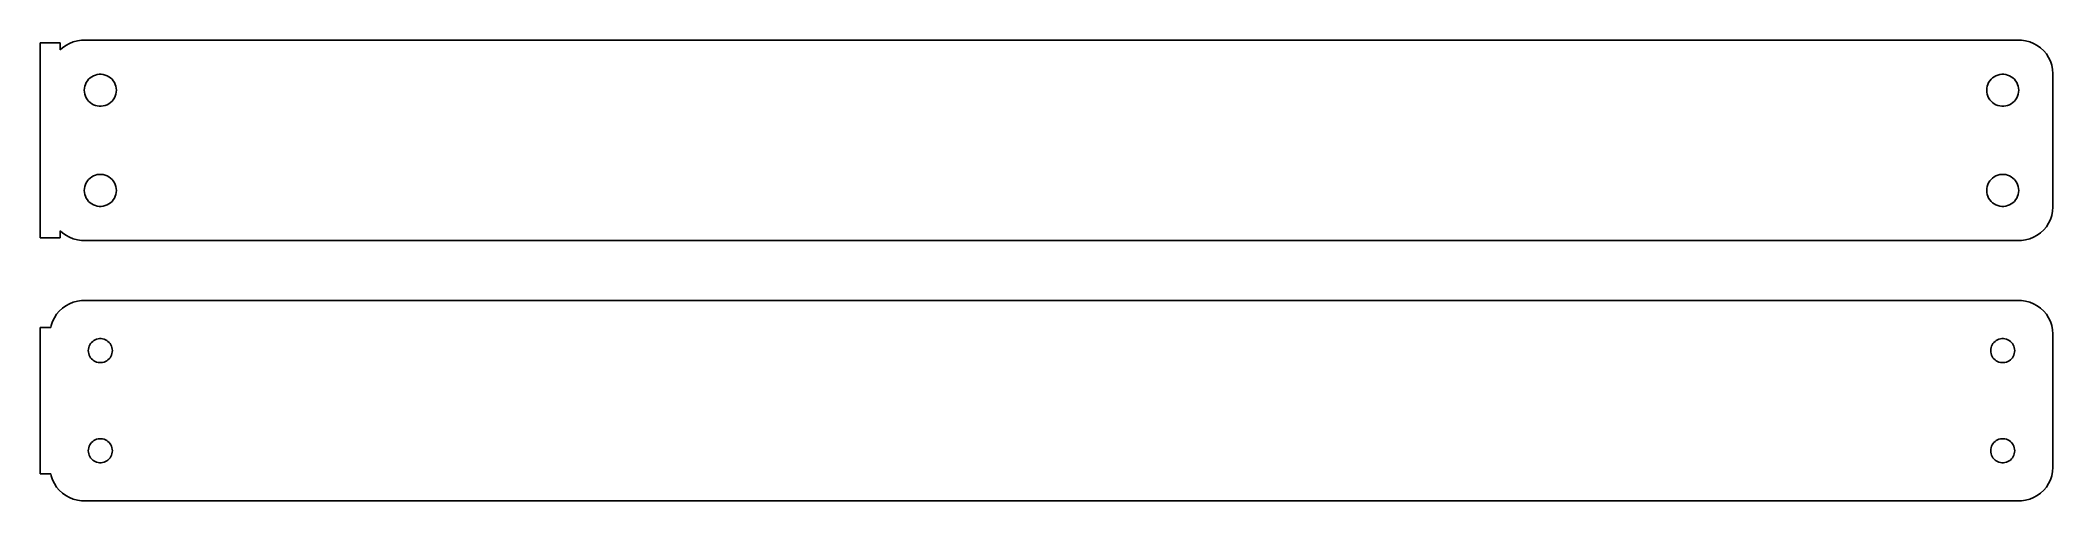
# Model space of a CAD drawing. Header units: metres. Extents: x -152 to 150, y 24 to 93.
import ezdxf

# ---------------------------------------------------------------- set-up
doc = ezdxf.new("R2010")
doc.units = ezdxf.units.M

msp = doc.modelspace()

# ---------------------------------------------------------------- linework, layer by layer
for p, q in [((-148.5, 92.6148), (-151.5, 92.6148)), ((-151.5, 92.6148), (-151.5, 63.3852)), ((-148.5, 91.5587), (-148.5, 92.6148)), ((-148.187, 91.8526), (-148.5, 91.5587)), ((-147.679, 92.2216), (-148.187, 91.8526)), ((-147.129, 92.5241), (-147.679, 92.2216)), ((-146.545, 92.7553), (-147.129, 92.5241)), ((-145.937, 92.9114), (-146.545, 92.7553)), ((-145.314, 92.9901), (-145.937, 92.9114)), ((145.314, 92.9901), (-145.314, 92.9901)), ((145.937, 92.9114), (145.314, 92.9901)), ((146.545, 92.7553), (145.937, 92.9114)), ((147.129, 92.5241), (146.545, 92.7553)), ((147.679, 92.2216), (147.129, 92.5241)), ((148.187, 91.8526), (147.679, 92.2216)), ((148.645, 91.4227), (148.187, 91.8526)), ((149.045, 90.9389), (148.645, 91.4227)), ((149.382, 90.4088), (149.045, 90.9389)), ((-144.03, 87.3492), (-143.786, 87.5264)), ((-143.786, 87.5264), (-143.522, 87.6716)), ((-143.522, 87.6716), (-143.242, 87.7825)), ((-143.242, 87.7825), (-142.95, 87.8575)), ((-142.95, 87.8575), (-142.651, 87.8953)), ((-142.651, 87.8953), (-142.349, 87.8953)), ((-142.349, 87.8953), (-142.05, 87.8575)), ((-142.05, 87.8575), (-141.758, 87.7825)), ((-141.758, 87.7825), (-141.478, 87.6716)), ((-141.478, 87.6716), (-141.214, 87.5264)), ((-141.214, 87.5264), (-140.97, 87.3492)), ((140.97, 87.3492), (141.214, 87.5264)), ((141.214, 87.5264), (141.478, 87.6716)), ((141.478, 87.6716), (141.758, 87.7825)), ((141.758, 87.7825), (142.05, 87.8575)), ((142.05, 87.8575), (142.349, 87.8953)), ((142.349, 87.8953), (142.651, 87.8953)), ((142.651, 87.8953), (142.95, 87.8575)), ((142.95, 87.8575), (143.242, 87.7825)), ((143.242, 87.7825), (143.522, 87.6716)), ((143.522, 87.6716), (143.786, 87.5264)), ((143.786, 87.5264), (144.03, 87.3492)), ((149.649, 89.8406), (149.382, 90.4088)), ((149.843, 89.2434), (149.649, 89.8406)), ((149.961, 88.6267), (149.843, 89.2434)), ((150, 88), (149.961, 88.6267)), ((150, 68), (150, 88)), ((-144.9, 85.5), (-144.881, 85.8008)), ((-144.881, 85.1992), (-144.9, 85.5)), ((-144.881, 85.8008), (-144.825, 86.0968)), ((-144.825, 84.9031), (-144.881, 85.1992)), ((-144.825, 86.0968), (-144.731, 86.3835)), ((-144.731, 84.6165), (-144.825, 84.9031)), ((-144.731, 86.3835), (-144.603, 86.6562)), ((-144.603, 84.3438), (-144.731, 84.6165)), ((-144.603, 86.6562), (-144.442, 86.9107)), ((-144.442, 86.9107), (-144.25, 87.1429)), ((-144.25, 87.1429), (-144.03, 87.3492)), ((-140.97, 87.3492), (-140.75, 87.1429)), ((-140.75, 87.1429), (-140.558, 86.9107)), ((-140.558, 86.9107), (-140.397, 86.6562)), ((-140.397, 86.6562), (-140.269, 86.3835)), ((-140.269, 84.6165), (-140.397, 84.3438)), ((-140.269, 86.3835), (-140.175, 86.0968)), ((-140.175, 84.9031), (-140.269, 84.6165)), ((-140.175, 86.0968), (-140.119, 85.8008)), ((-140.119, 85.1992), (-140.175, 84.9031)), ((-140.119, 85.8008), (-140.1, 85.5)), ((-140.1, 85.5), (-140.119, 85.1992)), ((140.1, 85.5), (140.119, 85.8008)), ((140.119, 85.1992), (140.1, 85.5)), ((140.119, 85.8008), (140.175, 86.0968)), ((140.175, 84.9031), (140.119, 85.1992)), ((140.175, 86.0968), (140.269, 86.3835)), ((140.269, 84.6165), (140.175, 84.9031)), ((140.269, 86.3835), (140.397, 86.6562)), ((140.397, 84.3438), (140.269, 84.6165)), ((140.397, 86.6562), (140.558, 86.9107)), ((140.558, 86.9107), (140.75, 87.1429)), ((140.75, 87.1429), (140.97, 87.3492)), ((144.03, 87.3492), (144.25, 87.1429)), ((144.25, 87.1429), (144.442, 86.9107)), ((144.442, 86.9107), (144.603, 86.6562)), ((144.603, 86.6562), (144.731, 86.3835)), ((144.731, 84.6165), (144.603, 84.3438)), ((144.731, 86.3835), (144.825, 86.0968)), ((144.825, 84.9031), (144.731, 84.6165)), ((144.825, 86.0968), (144.881, 85.8008)), ((144.881, 85.1992), (144.825, 84.9031)), ((144.881, 85.8008), (144.9, 85.5)), ((144.9, 85.5), (144.881, 85.1992)), ((-144.442, 84.0893), (-144.603, 84.3438)), ((-144.25, 83.8571), (-144.442, 84.0893)), ((-144.03, 83.6508), (-144.25, 83.8571)), ((-143.786, 83.4736), (-144.03, 83.6508)), ((-143.522, 83.3284), (-143.786, 83.4736)), ((-143.242, 83.2175), (-143.522, 83.3284)), ((-142.95, 83.1425), (-143.242, 83.2175)), ((-142.651, 83.1047), (-142.95, 83.1425)), ((-142.349, 83.1047), (-142.651, 83.1047)), ((-142.05, 83.1425), (-142.349, 83.1047)), ((-141.758, 83.2175), (-142.05, 83.1425)), ((-141.478, 83.3284), (-141.758, 83.2175)), ((-141.214, 83.4736), (-141.478, 83.3284)), ((-140.97, 83.6508), (-141.214, 83.4736)), ((-140.75, 83.8571), (-140.97, 83.6508)), ((-140.558, 84.0893), (-140.75, 83.8571)), ((-140.397, 84.3438), (-140.558, 84.0893)), ((140.558, 84.0893), (140.397, 84.3438)), ((140.75, 83.8571), (140.558, 84.0893)), ((140.97, 83.6508), (140.75, 83.8571)), ((141.214, 83.4736), (140.97, 83.6508)), ((141.478, 83.3284), (141.214, 83.4736)), ((141.758, 83.2175), (141.478, 83.3284)), ((142.05, 83.1425), (141.758, 83.2175)), ((142.349, 83.1047), (142.05, 83.1425)), ((142.651, 83.1047), (142.349, 83.1047)), ((142.95, 83.1425), (142.651, 83.1047)), ((143.242, 83.2175), (142.95, 83.1425)), ((143.522, 83.3284), (143.242, 83.2175)), ((143.786, 83.4736), (143.522, 83.3284)), ((144.03, 83.6508), (143.786, 83.4736)), ((144.25, 83.8571), (144.03, 83.6508)), ((144.442, 84.0893), (144.25, 83.8571)), ((144.603, 84.3438), (144.442, 84.0893)), ((-144.03, 72.3492), (-143.786, 72.5264)), ((-143.786, 72.5264), (-143.522, 72.6716)), ((-143.522, 72.6716), (-143.242, 72.7825)), ((-143.242, 72.7825), (-142.95, 72.8575)), ((-142.95, 72.8575), (-142.651, 72.8953)), ((-142.651, 72.8953), (-142.349, 72.8953)), ((-142.349, 72.8953), (-142.05, 72.8575)), ((-142.05, 72.8575), (-141.758, 72.7825)), ((-141.758, 72.7825), (-141.478, 72.6716)), ((-141.478, 72.6716), (-141.214, 72.5264)), ((-141.214, 72.5264), (-140.97, 72.3492)), ((140.97, 72.3492), (141.214, 72.5264)), ((141.214, 72.5264), (141.478, 72.6716)), ((141.478, 72.6716), (141.758, 72.7825)), ((141.758, 72.7825), (142.05, 72.8575)), ((142.05, 72.8575), (142.349, 72.8953)), ((142.349, 72.8953), (142.651, 72.8953)), ((142.651, 72.8953), (142.95, 72.8575)), ((142.95, 72.8575), (143.242, 72.7825)), ((143.242, 72.7825), (143.522, 72.6716)), ((143.522, 72.6716), (143.786, 72.5264)), ((143.786, 72.5264), (144.03, 72.3492)), ((-144.9, 70.5), (-144.881, 70.8008)), ((-144.881, 70.1992), (-144.9, 70.5)), ((-144.881, 70.8008), (-144.825, 71.0969)), ((-144.825, 69.9032), (-144.881, 70.1992)), ((-144.825, 71.0969), (-144.731, 71.3835)), ((-144.731, 69.6165), (-144.825, 69.9032)), ((-144.731, 71.3835), (-144.603, 71.6562)), ((-144.603, 69.3438), (-144.731, 69.6165)), ((-144.603, 71.6562), (-144.442, 71.9107)), ((-144.442, 71.9107), (-144.25, 72.1429)), ((-144.25, 72.1429), (-144.03, 72.3492)), ((-140.97, 72.3492), (-140.75, 72.1429)), ((-140.75, 72.1429), (-140.558, 71.9107)), ((-140.558, 71.9107), (-140.397, 71.6562)), ((-140.397, 71.6562), (-140.269, 71.3835)), ((-140.269, 69.6165), (-140.397, 69.3438)), ((-140.269, 71.3835), (-140.175, 71.0969)), ((-140.175, 69.9032), (-140.269, 69.6165)), ((-140.175, 71.0969), (-140.119, 70.8008)), ((-140.119, 70.1992), (-140.175, 69.9032)), ((-140.119, 70.8008), (-140.1, 70.5)), ((-140.1, 70.5), (-140.119, 70.1992)), ((140.1, 70.5), (140.119, 70.8008)), ((140.119, 70.1992), (140.1, 70.5)), ((140.119, 70.8008), (140.175, 71.0969)), ((140.175, 69.9032), (140.119, 70.1992)), ((140.175, 71.0969), (140.269, 71.3835)), ((140.269, 69.6165), (140.175, 69.9032)), ((140.269, 71.3835), (140.397, 71.6562)), ((140.397, 69.3438), (140.269, 69.6165)), ((140.397, 71.6562), (140.558, 71.9107)), ((140.558, 71.9107), (140.75, 72.1429)), ((140.75, 72.1429), (140.97, 72.3492)), ((144.03, 72.3492), (144.25, 72.1429)), ((144.25, 72.1429), (144.442, 71.9107)), ((144.442, 71.9107), (144.603, 71.6562)), ((144.603, 71.6562), (144.731, 71.3835)), ((144.731, 69.6165), (144.603, 69.3438)), ((144.731, 71.3835), (144.825, 71.0969)), ((144.825, 69.9032), (144.731, 69.6165)), ((144.825, 71.0969), (144.881, 70.8008)), ((144.881, 70.1992), (144.825, 69.9032)), ((144.881, 70.8008), (144.9, 70.5)), ((144.9, 70.5), (144.881, 70.1992)), ((-144.442, 69.0893), (-144.603, 69.3438)), ((-144.25, 68.8571), (-144.442, 69.0893)), ((-144.03, 68.6508), (-144.25, 68.8571)), ((-143.786, 68.4736), (-144.03, 68.6508)), ((-143.522, 68.3284), (-143.786, 68.4736)), ((-143.242, 68.2175), (-143.522, 68.3284)), ((-142.95, 68.1425), (-143.242, 68.2175)), ((-142.651, 68.1047), (-142.95, 68.1425)), ((-142.349, 68.1047), (-142.651, 68.1047)), ((-142.05, 68.1425), (-142.349, 68.1047)), ((-141.758, 68.2175), (-142.05, 68.1425)), ((-141.478, 68.3284), (-141.758, 68.2175)), ((-141.214, 68.4736), (-141.478, 68.3284)), ((-140.97, 68.6508), (-141.214, 68.4736)), ((-140.75, 68.8571), (-140.97, 68.6508)), ((-140.558, 69.0893), (-140.75, 68.8571)), ((-140.397, 69.3438), (-140.558, 69.0893)), ((140.558, 69.0893), (140.397, 69.3438)), ((140.75, 68.8571), (140.558, 69.0893)), ((140.97, 68.6508), (140.75, 68.8571)), ((141.214, 68.4736), (140.97, 68.6508)), ((141.478, 68.3284), (141.214, 68.4736)), ((141.758, 68.2175), (141.478, 68.3284)), ((142.05, 68.1425), (141.758, 68.2175)), ((142.349, 68.1047), (142.05, 68.1425)), ((142.651, 68.1047), (142.349, 68.1047)), ((142.95, 68.1425), (142.651, 68.1047)), ((143.242, 68.2175), (142.95, 68.1425)), ((143.522, 68.3284), (143.242, 68.2175)), ((143.786, 68.4736), (143.522, 68.3284)), ((144.03, 68.6508), (143.786, 68.4736)), ((144.25, 68.8571), (144.03, 68.6508)), ((144.442, 69.0893), (144.25, 68.8571)), ((144.603, 69.3438), (144.442, 69.0893)), ((149.649, 66.1594), (149.843, 66.7566)), ((149.843, 66.7566), (149.961, 67.3733)), ((149.961, 67.3733), (150, 68)), ((-151.5, 63.3852), (-148.5, 63.3852)), ((-148.5, 63.3852), (-148.5, 64.4413)), ((-148.5, 64.4413), (-148.187, 64.1474)), ((-148.187, 64.1474), (-147.679, 63.7784)), ((-147.679, 63.7784), (-147.129, 63.4759)), ((-147.129, 63.4759), (-146.545, 63.2447)), ((146.545, 63.2447), (147.129, 63.4759)), ((147.129, 63.4759), (147.679, 63.7784)), ((147.679, 63.7784), (148.187, 64.1474)), ((148.187, 64.1474), (148.645, 64.5773)), ((148.645, 64.5773), (149.045, 65.0611)), ((149.045, 65.0611), (149.382, 65.5912)), ((149.382, 65.5912), (149.649, 66.1594)), ((-146.545, 63.2447), (-145.937, 63.0886)), ((-145.937, 63.0886), (-145.314, 63.0099)), ((-145.314, 63.0099), (145.314, 63.0099)), ((145.314, 63.0099), (145.937, 63.0886)), ((145.937, 63.0886), (146.545, 63.2447)), ((-149.382, 51.4088), (-149.649, 50.8406)), ((-149.045, 51.9389), (-149.382, 51.4088)), ((-148.645, 52.4227), (-149.045, 51.9389)), ((-148.187, 52.8526), (-148.645, 52.4227)), ((-147.679, 53.2216), (-148.187, 52.8526)), ((-147.129, 53.5241), (-147.679, 53.2216)), ((-146.545, 53.7553), (-147.129, 53.5241)), ((-145.937, 53.9114), (-146.545, 53.7553)), ((-145.314, 53.9901), (-145.937, 53.9114)), ((145.314, 53.9901), (-145.314, 53.9901)), ((145.937, 53.9114), (145.314, 53.9901)), ((146.545, 53.7553), (145.937, 53.9114)), ((147.129, 53.5241), (146.545, 53.7553)), ((147.679, 53.2216), (147.129, 53.5241)), ((148.187, 52.8526), (147.679, 53.2216)), ((148.645, 52.4227), (148.187, 52.8526)), ((149.045, 51.9389), (148.645, 52.4227)), ((149.382, 51.4088), (149.045, 51.9389)), ((149.649, 50.8406), (149.382, 51.4088)), ((-149.9, 49.9442), (-151.5, 49.9442)), ((-151.5, 49.9442), (-151.5, 28.0558)), ((-149.843, 50.2434), (-149.9, 49.9442)), ((-149.649, 50.8406), (-149.843, 50.2434)), ((-143.056, 48.2119), (-142.837, 48.2681)), ((-142.837, 48.2681), (-142.613, 48.2964)), ((-142.613, 48.2964), (-142.387, 48.2964)), ((-142.387, 48.2964), (-142.163, 48.2681)), ((-142.163, 48.2681), (-141.944, 48.2119)), ((141.944, 48.2119), (142.163, 48.2681)), ((142.163, 48.2681), (142.387, 48.2964)), ((142.387, 48.2964), (142.613, 48.2964)), ((142.613, 48.2964), (142.837, 48.2681)), ((142.837, 48.2681), (143.056, 48.2119)), ((149.843, 50.2434), (149.649, 50.8406)), ((149.961, 49.6267), (149.843, 50.2434)), ((150, 49), (149.961, 49.6267)), ((150, 29), (150, 49)), ((-144.3, 46.5), (-144.286, 46.7256)), ((-144.286, 46.2744), (-144.3, 46.5)), ((-144.286, 46.7256), (-144.243, 46.9476)), ((-144.243, 46.0524), (-144.286, 46.2744)), ((-144.243, 46.9476), (-144.174, 47.1626)), ((-144.174, 45.8374), (-144.243, 46.0524)), ((-144.174, 47.1626), (-144.077, 47.3671)), ((-144.077, 45.6328), (-144.174, 45.8374)), ((-144.077, 47.3671), (-143.956, 47.558)), ((-143.956, 45.442), (-144.077, 45.6328)), ((-143.956, 47.558), (-143.812, 47.7322)), ((-143.812, 45.2678), (-143.956, 45.442)), ((-143.812, 47.7322), (-143.647, 47.8869)), ((-143.647, 45.1131), (-143.812, 45.2678)), ((-143.647, 47.8869), (-143.464, 48.0198)), ((-143.464, 48.0198), (-143.266, 48.1287)), ((-143.266, 48.1287), (-143.056, 48.2119)), ((-141.944, 48.2119), (-141.734, 48.1287)), ((-141.734, 48.1287), (-141.536, 48.0198)), ((-141.536, 48.0198), (-141.353, 47.8869)), ((-141.353, 47.8869), (-141.188, 47.7322)), ((-141.188, 45.2678), (-141.353, 45.1131)), ((-141.188, 47.7322), (-141.044, 47.558)), ((-141.044, 45.442), (-141.188, 45.2678)), ((-141.044, 47.558), (-140.923, 47.3671)), ((-140.923, 45.6328), (-141.044, 45.442)), ((-140.923, 47.3671), (-140.826, 47.1626)), ((-140.826, 45.8374), (-140.923, 45.6328)), ((-140.826, 47.1626), (-140.757, 46.9476)), ((-140.757, 46.0524), (-140.826, 45.8374)), ((-140.757, 46.9476), (-140.714, 46.7256)), ((-140.714, 46.2744), (-140.757, 46.0524)), ((-140.714, 46.7256), (-140.7, 46.5)), ((-140.7, 46.5), (-140.714, 46.2744)), ((140.7, 46.5), (140.714, 46.7256)), ((140.714, 46.2744), (140.7, 46.5)), ((140.714, 46.7256), (140.757, 46.9476)), ((140.757, 46.0524), (140.714, 46.2744)), ((140.757, 46.9476), (140.826, 47.1626)), ((140.826, 45.8374), (140.757, 46.0524)), ((140.826, 47.1626), (140.923, 47.3671)), ((140.923, 45.6328), (140.826, 45.8374)), ((140.923, 47.3671), (141.044, 47.558)), ((141.044, 45.442), (140.923, 45.6328)), ((141.044, 47.558), (141.188, 47.7322)), ((141.188, 45.2678), (141.044, 45.442)), ((141.188, 47.7322), (141.353, 47.8869)), ((141.353, 45.1131), (141.188, 45.2678)), ((141.353, 47.8869), (141.536, 48.0198)), ((141.536, 48.0198), (141.734, 48.1287)), ((141.734, 48.1287), (141.944, 48.2119)), ((143.056, 48.2119), (143.266, 48.1287)), ((143.266, 48.1287), (143.464, 48.0198)), ((143.464, 48.0198), (143.647, 47.8869)), ((143.647, 47.8869), (143.812, 47.7322)), ((143.812, 45.2678), (143.647, 45.1131)), ((143.812, 47.7322), (143.956, 47.558)), ((143.956, 45.442), (143.812, 45.2678)), ((143.956, 47.558), (144.077, 47.3671)), ((144.077, 45.6328), (143.956, 45.442)), ((144.077, 47.3671), (144.174, 47.1626)), ((144.174, 45.8374), (144.077, 45.6328)), ((144.174, 47.1626), (144.243, 46.9476)), ((144.243, 46.0524), (144.174, 45.8374)), ((144.243, 46.9476), (144.286, 46.7256)), ((144.286, 46.2744), (144.243, 46.0524)), ((144.286, 46.7256), (144.3, 46.5)), ((144.3, 46.5), (144.286, 46.2744)), ((-143.464, 44.9802), (-143.647, 45.1131)), ((-143.266, 44.8713), (-143.464, 44.9802)), ((-143.056, 44.7881), (-143.266, 44.8713)), ((-142.837, 44.7319), (-143.056, 44.7881)), ((-142.613, 44.7036), (-142.837, 44.7319)), ((-142.387, 44.7036), (-142.613, 44.7036)), ((-142.163, 44.7319), (-142.387, 44.7036)), ((-141.944, 44.7881), (-142.163, 44.7319)), ((-141.734, 44.8713), (-141.944, 44.7881)), ((-141.536, 44.9802), (-141.734, 44.8713)), ((-141.353, 45.1131), (-141.536, 44.9802)), ((141.536, 44.9802), (141.353, 45.1131)), ((141.734, 44.8713), (141.536, 44.9802)), ((141.944, 44.7881), (141.734, 44.8713)), ((142.163, 44.7319), (141.944, 44.7881)), ((142.387, 44.7036), (142.163, 44.7319)), ((142.613, 44.7036), (142.387, 44.7036)), ((142.837, 44.7319), (142.613, 44.7036)), ((143.056, 44.7881), (142.837, 44.7319)), ((143.266, 44.8713), (143.056, 44.7881)), ((143.464, 44.9802), (143.266, 44.8713)), ((143.647, 45.1131), (143.464, 44.9802)), ((-143.266, 33.1287), (-143.056, 33.2119)), ((-143.056, 33.2119), (-142.837, 33.2681)), ((-142.837, 33.2681), (-142.613, 33.2964)), ((-142.613, 33.2964), (-142.387, 33.2964)), ((-142.387, 33.2964), (-142.163, 33.2681)), ((-142.163, 33.2681), (-141.944, 33.2119)), ((-141.944, 33.2119), (-141.734, 33.1287)), ((141.734, 33.1287), (141.944, 33.2119)), ((141.944, 33.2119), (142.163, 33.2681)), ((142.163, 33.2681), (142.387, 33.2964)), ((142.387, 33.2964), (142.613, 33.2964)), ((142.613, 33.2964), (142.837, 33.2681)), ((142.837, 33.2681), (143.056, 33.2119)), ((143.056, 33.2119), (143.266, 33.1287)), ((-144.3, 31.5), (-144.286, 31.7256)), ((-144.286, 31.2744), (-144.3, 31.5)), ((-144.286, 31.7256), (-144.243, 31.9476)), ((-144.243, 31.0524), (-144.286, 31.2744)), ((-144.243, 31.9476), (-144.174, 32.1626)), ((-144.174, 30.8374), (-144.243, 31.0524)), ((-144.174, 32.1626), (-144.077, 32.3672)), ((-144.077, 30.6329), (-144.174, 30.8374)), ((-144.077, 32.3672), (-143.956, 32.558)), ((-143.956, 30.442), (-144.077, 30.6329)), ((-143.956, 32.558), (-143.812, 32.7322)), ((-143.812, 30.2678), (-143.956, 30.442)), ((-143.812, 32.7322), (-143.647, 32.8869)), ((-143.647, 30.1131), (-143.812, 30.2678)), ((-143.647, 32.8869), (-143.464, 33.0198)), ((-143.464, 33.0198), (-143.266, 33.1287)), ((-141.734, 33.1287), (-141.536, 33.0198)), ((-141.536, 33.0198), (-141.353, 32.8869)), ((-141.353, 32.8869), (-141.188, 32.7322)), ((-141.188, 30.2678), (-141.353, 30.1131)), ((-141.188, 32.7322), (-141.044, 32.558)), ((-141.044, 30.442), (-141.188, 30.2678)), ((-141.044, 32.558), (-140.923, 32.3672)), ((-140.923, 30.6329), (-141.044, 30.442)), ((-140.923, 32.3672), (-140.826, 32.1626)), ((-140.826, 30.8374), (-140.923, 30.6329)), ((-140.826, 32.1626), (-140.757, 31.9476)), ((-140.757, 31.0524), (-140.826, 30.8374)), ((-140.757, 31.9476), (-140.714, 31.7256)), ((-140.714, 31.2744), (-140.757, 31.0524)), ((-140.714, 31.7256), (-140.7, 31.5)), ((-140.7, 31.5), (-140.714, 31.2744)), ((140.7, 31.5), (140.714, 31.7256)), ((140.714, 31.2744), (140.7, 31.5)), ((140.714, 31.7256), (140.757, 31.9476)), ((140.757, 31.0524), (140.714, 31.2744)), ((140.757, 31.9476), (140.826, 32.1626)), ((140.826, 30.8374), (140.757, 31.0524)), ((140.826, 32.1626), (140.923, 32.3672)), ((140.923, 30.6329), (140.826, 30.8374)), ((140.923, 32.3672), (141.044, 32.558)), ((141.044, 30.442), (140.923, 30.6329)), ((141.044, 32.558), (141.188, 32.7322)), ((141.188, 30.2678), (141.044, 30.442)), ((141.188, 32.7322), (141.353, 32.8869)), ((141.353, 30.1131), (141.188, 30.2678)), ((141.353, 32.8869), (141.536, 33.0198)), ((141.536, 33.0198), (141.734, 33.1287)), ((143.266, 33.1287), (143.464, 33.0198)), ((143.464, 33.0198), (143.647, 32.8869)), ((143.647, 32.8869), (143.812, 32.7322)), ((143.812, 30.2678), (143.647, 30.1131)), ((143.812, 32.7322), (143.956, 32.558)), ((143.956, 30.442), (143.812, 30.2678)), ((143.956, 32.558), (144.077, 32.3672)), ((144.077, 30.6329), (143.956, 30.442)), ((144.077, 32.3672), (144.174, 32.1626)), ((144.174, 30.8374), (144.077, 30.6329)), ((144.174, 32.1626), (144.243, 31.9476)), ((144.243, 31.0524), (144.174, 30.8374)), ((144.243, 31.9476), (144.286, 31.7256)), ((144.286, 31.2744), (144.243, 31.0524)), ((144.286, 31.7256), (144.3, 31.5)), ((144.3, 31.5), (144.286, 31.2744)), ((-151.5, 28.0558), (-149.9, 28.0558)), ((-149.9, 28.0558), (-149.843, 27.7566)), ((-149.843, 27.7566), (-149.649, 27.1594)), ((-149.649, 27.1594), (-149.382, 26.5912)), ((-143.464, 29.9802), (-143.647, 30.1131)), ((-143.266, 29.8713), (-143.464, 29.9802)), ((-143.056, 29.7881), (-143.266, 29.8713)), ((-142.837, 29.7319), (-143.056, 29.7881)), ((-142.613, 29.7036), (-142.837, 29.7319)), ((-142.387, 29.7036), (-142.613, 29.7036)), ((-142.163, 29.7319), (-142.387, 29.7036)), ((-141.944, 29.7881), (-142.163, 29.7319)), ((-141.734, 29.8713), (-141.944, 29.7881)), ((-141.536, 29.9802), (-141.734, 29.8713)), ((-141.353, 30.1131), (-141.536, 29.9802)), ((141.536, 29.9802), (141.353, 30.1131)), ((141.734, 29.8713), (141.536, 29.9802)), ((141.944, 29.7881), (141.734, 29.8713)), ((142.163, 29.7319), (141.944, 29.7881)), ((142.387, 29.7036), (142.163, 29.7319)), ((142.613, 29.7036), (142.387, 29.7036)), ((142.837, 29.7319), (142.613, 29.7036)), ((143.056, 29.7881), (142.837, 29.7319)), ((143.266, 29.8713), (143.056, 29.7881)), ((143.464, 29.9802), (143.266, 29.8713)), ((143.647, 30.1131), (143.464, 29.9802)), ((149.382, 26.5912), (149.649, 27.1594)), ((149.649, 27.1594), (149.843, 27.7566)), ((149.843, 27.7566), (149.961, 28.3733)), ((149.961, 28.3733), (150, 29)), ((-149.382, 26.5912), (-149.045, 26.0611)), ((-149.045, 26.0611), (-148.645, 25.5773)), ((-148.645, 25.5773), (-148.187, 25.1474)), ((-148.187, 25.1474), (-147.679, 24.7784)), ((-147.679, 24.7784), (-147.129, 24.4759)), ((-147.129, 24.4759), (-146.545, 24.2447)), ((-146.545, 24.2447), (-145.937, 24.0886)), ((145.937, 24.0886), (146.545, 24.2447)), ((146.545, 24.2447), (147.129, 24.4759)), ((147.129, 24.4759), (147.679, 24.7784)), ((147.679, 24.7784), (148.187, 25.1474)), ((148.187, 25.1474), (148.645, 25.5773)), ((148.645, 25.5773), (149.045, 26.0611)), ((149.045, 26.0611), (149.382, 26.5912)), ((-145.937, 24.0886), (-145.314, 24.0099)), ((-145.314, 24.0099), (145.314, 24.0099)), ((145.314, 24.0099), (145.937, 24.0886))]:
    msp.add_line(p, q)

doc.saveas('drawing.dxf')
